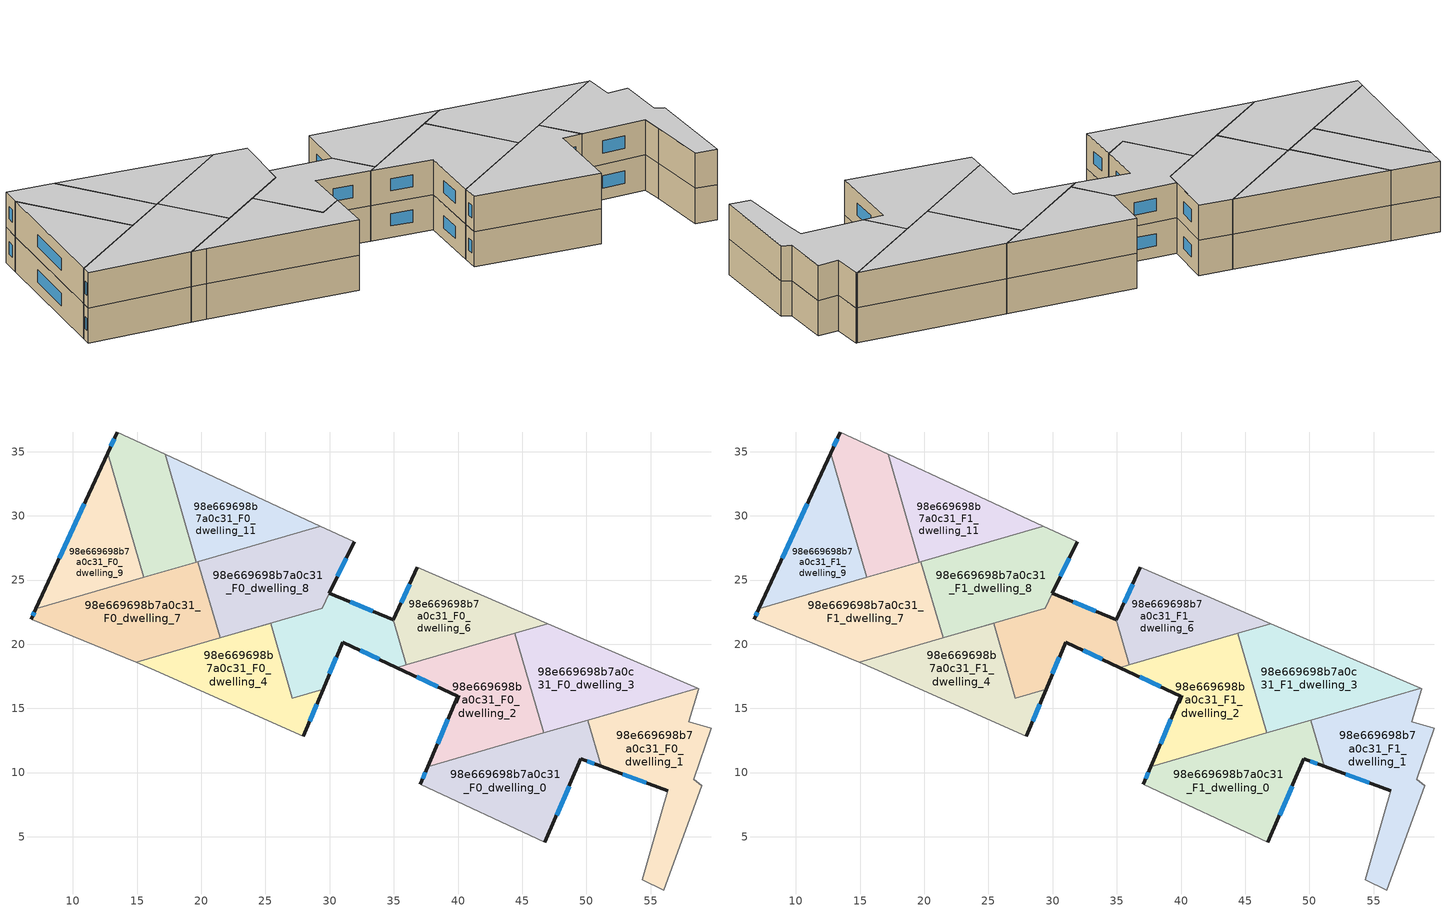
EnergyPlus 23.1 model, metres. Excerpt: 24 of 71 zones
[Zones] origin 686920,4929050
98e669698b7a0c31_F0_dwelling_0
 floor ground (EU_floor_Construction): 50.1,14.08 51.15,10.48 49.56,11.06 46.77,4.58 37.07,9.07 37.65,10.45 z0
 wall outside (EU_wall_Construction): 37.65,10.45 37.07,9.07 / 46.77,4.58 49.56,11.06 51.15,10.48 z0:3
 wall to 98e669698b7a0c31_F0_dwelling_1 (EU_wall_Construction): 51.15,10.48 50.1,14.08 z0:3
 wall adiabatic (EU_wall_Construction): 37.07,9.07 46.77,4.58 z0:3
 wall to 98e669698b7a0c31_F0_dwelling_2 (EU_wall_Construction): 46.7,13.09 37.65,10.45 z0:3
 wall to 98e669698b7a0c31_F0_dwelling_3 (EU_wall_Construction): 50.1,14.08 46.7,13.09 z0:3
 window (EU_Window_Construction): 37.46,10 37.26,9.52 / 50.08,10.87 50.63,10.67 / 47.68,6.69 48.65,8.95 z0.98:2.02
98e669698b7a0c31_F0_dwelling_1
 floor ground (EU_floor_Construction): 58.77,16.54 57.99,13.96 59.74,13.46 58.36,9.46 58.99,8.96 56.01,0.85 54.36,1.64 55.85,6.83 56.35,8.59 51.15,10.48 50.1,14.08 58.68,16.58 z0
 wall outside (EU_wall_Construction): 51.15,10.48 56.35,8.59 z0:3
 wall adiabatic (EU_wall_Construction): 56.35,8.59 55.85,6.83 54.36,1.64 56.01,0.85 58.99,8.96 58.36,9.46 59.74,13.46 57.99,13.96 58.77,16.54 58.68,16.58 z0:3
 wall to 98e669698b7a0c31_F0_dwelling_3 (EU_wall_Construction): 58.68,16.58 50.1,14.08 z0:3
 window (EU_Window_Construction): 52.84,9.87 54.66,9.2 z0.98:2.02
98e669698b7a0c31_F0_dwelling_10
 floor ground (EU_floor_Construction): 17.17,34.81 19.62,26.39 15.51,25.2 12.7,34.86 13.47,36.53 z0
 wall outside (EU_wall_Construction): 13.47,36.53 12.7,34.86 z0:3
 wall to 98e669698b7a0c31_F0_dwelling_9 (EU_wall_Construction): 12.7,34.86 15.51,25.2 z0:3
 wall adiabatic (EU_wall_Construction): 17.17,34.81 13.47,36.53 z0:3
 wall to 98e669698b7a0c31_F0_dwelling_11 (EU_wall_Construction): 19.62,26.39 17.17,34.81 z0:3
 wall to 98e669698b7a0c31_F0_dwelling_7 (EU_wall_Construction): 15.51,25.2 19.62,26.39 z0:3
 window (EU_Window_Construction): 13.22,35.99 12.95,35.41 z0.98:2.02
98e669698b7a0c31_F0_dwelling_11
 floor ground (EU_floor_Construction): 29.28,29.21 19.62,26.39 17.17,34.81 z0
 wall adiabatic (EU_wall_Construction): 29.28,29.21 17.17,34.81 z0:3
 wall to 98e669698b7a0c31_F0_dwelling_8 (EU_wall_Construction): 19.74,26.43 29.28,29.21 z0:3
 wall to 98e669698b7a0c31_F0_dwelling_7 (EU_wall_Construction): 19.62,26.39 19.74,26.43 z0:3
98e669698b7a0c31_F0_dwelling_2
 floor ground (EU_floor_Construction): 44.44,20.86 46.7,13.09 37.65,10.45 39.97,15.94 35.23,18.17 z0
 wall outside (EU_wall_Construction): 35.23,18.17 39.97,15.94 37.65,10.45 z0:3
 wall to 98e669698b7a0c31_F0_dwelling_3 (EU_wall_Construction): 46.7,13.09 44.44,20.86 z0:3
 wall to 98e669698b7a0c31_F0_dwelling_6 (EU_wall_Construction): 44.44,20.86 35.98,18.39 z0:3
 wall to 98e669698b7a0c31_F0_dwelling_5 (EU_wall_Construction): 35.98,18.39 35.23,18.17 z0:3
 window (EU_Window_Construction): 39.22,14.16 38.41,12.24 / 36.77,17.45 38.43,16.67 z0.98:2.02
98e669698b7a0c31_F0_dwelling_3
 floor ground (EU_floor_Construction): 58.68,16.58 46.7,13.09 44.44,20.86 47,21.6 z0
 wall adiabatic (EU_wall_Construction): 58.68,16.58 47,21.6 z0:3
 wall to 98e669698b7a0c31_F0_dwelling_6 (EU_wall_Construction): 47,21.6 44.44,20.86 z0:3
98e669698b7a0c31_F0_dwelling_4
 floor ground (EU_floor_Construction): 25.39,21.63 27.09,15.81 29.48,16.5 27.94,12.81 16.12,18.1 14.94,18.59 z0
 wall outside (EU_wall_Construction): 27.94,12.81 29.48,16.5 z0:3
 wall to 98e669698b7a0c31_F0_dwelling_5 (EU_wall_Construction): 29.48,16.5 27.09,15.81 25.39,21.63 21.47,20.49 z0:3
 wall adiabatic (EU_wall_Construction): 14.94,18.59 16.12,18.1 27.94,12.81 z0:3
 wall to 98e669698b7a0c31_F0_dwelling_7 (EU_wall_Construction): 21.47,20.49 14.94,18.59 z0:3
 window (EU_Window_Construction): 28.44,14.01 28.98,15.3 z0.98:2.02
98e669698b7a0c31_F0_dwelling_5
 floor ground (EU_floor_Construction): 34.96,21.91 35.98,18.39 35.23,18.17 31.01,20.16 29.48,16.5 27.09,15.81 25.39,21.63 21.47,20.49 29.41,22.8 29.97,23.97 z0
 wall outside (EU_wall_Construction): 34.96,21.91 29.97,23.97 / 29.48,16.5 31.01,20.16 35.23,18.17 z0:3
 wall to 98e669698b7a0c31_F0_dwelling_6 (EU_wall_Construction): 35.98,18.39 34.96,21.91 z0:3
 wall to 98e669698b7a0c31_F0_dwelling_8 (EU_wall_Construction): 29.97,23.97 29.41,22.8 21.47,20.49 z0:3
 window (EU_Window_Construction): 33.34,22.58 31.59,23.3 / 32.38,19.51 33.85,18.82 / 29.98,17.69 30.51,18.97 z0.98:2.02
98e669698b7a0c31_F0_dwelling_6
 floor ground (EU_floor_Construction): 47,21.6 35.98,18.39 34.96,21.91 36.83,25.98 z0
 wall outside (EU_wall_Construction): 36.83,25.98 34.96,21.91 z0:3
 wall adiabatic (EU_wall_Construction): 47,21.6 36.83,25.98 z0:3
 window (EU_Window_Construction): 36.22,24.66 35.57,23.23 z0.98:2.02
98e669698b7a0c31_F0_dwelling_7
 floor ground (EU_floor_Construction): 19.74,26.43 21.47,20.49 14.94,18.59 6.74,21.96 7.1,22.75 z0
 wall outside (EU_wall_Construction): 7.1,22.75 6.74,21.96 z0:3
 wall adiabatic (EU_wall_Construction): 6.74,21.96 14.94,18.59 z0:3
 wall to 98e669698b7a0c31_F0_dwelling_8 (EU_wall_Construction): 21.47,20.49 19.74,26.43 z0:3
 wall to 98e669698b7a0c31_F0_dwelling_9 (EU_wall_Construction): 15.51,25.2 7.1,22.75 z0:3
 window (EU_Window_Construction): 6.99,22.49 6.86,22.22 z0.98:2.02
98e669698b7a0c31_F0_dwelling_8
 floor ground (EU_floor_Construction): 31.9,27.99 29.97,23.97 29.41,22.8 21.47,20.49 19.74,26.43 29.28,29.21 z0
 wall outside (EU_wall_Construction): 29.97,23.97 31.9,27.99 z0:3
 wall adiabatic (EU_wall_Construction): 31.9,27.99 29.28,29.21 z0:3
 window (EU_Window_Construction): 30.6,25.28 31.27,26.68 z0.98:2.02
98e669698b7a0c31_F0_dwelling_9
 floor ground (EU_floor_Construction): 12.7,34.86 15.51,25.2 7.1,22.75 z0
 wall outside (EU_wall_Construction): 12.7,34.86 7.1,22.75 z0:3
 window (EU_Window_Construction): 10.88,30.92 8.92,26.69 z0.98:2.02
98e669698b7a0c31_F1_dwelling_0
 floor to 98e669698b7a0c31_F0_dwelling_0 (EU_floor_Construction): 50.1,14.08 51.15,10.48 49.56,11.06 46.77,4.58 37.07,9.07 37.65,10.45 z3
 wall outside (EU_wall_Construction): 37.65,10.45 37.07,9.07 / 46.77,4.58 49.56,11.06 51.15,10.48 z3:6
 wall to 98e669698b7a0c31_F1_dwelling_1 (EU_wall_Construction): 51.15,10.48 50.1,14.08 z3:6
 wall adiabatic (EU_wall_Construction): 37.07,9.07 46.77,4.58 z3:6
 wall to 98e669698b7a0c31_F1_dwelling_2 (EU_wall_Construction): 46.7,13.09 37.65,10.45 z3:6
 wall to 98e669698b7a0c31_F1_dwelling_3 (EU_wall_Construction): 50.1,14.08 46.7,13.09 z3:6
 window (EU_Window_Construction): 37.46,10 37.26,9.52 / 50.08,10.87 50.63,10.67 / 47.68,6.69 48.65,8.95 z3.98:5.02
 ceiling to 98e669698b7a0c31_F2_dwelling_0 (EU_floor_Construction): 46.77,4.58 49.56,11.06 51.15,10.48 50.1,14.08 37.65,10.45 37.07,9.07 z6
98e669698b7a0c31_F1_dwelling_1
 floor to 98e669698b7a0c31_F0_dwelling_1 (EU_floor_Construction): 58.77,16.54 57.99,13.96 59.74,13.46 58.36,9.46 58.99,8.96 56.01,0.85 54.36,1.64 55.85,6.83 56.35,8.59 51.15,10.48 50.1,14.08 58.68,16.58 z3
 wall outside (EU_wall_Construction): 51.15,10.48 56.35,8.59 z3:6
 wall adiabatic (EU_wall_Construction): 56.35,8.59 55.85,6.83 54.36,1.64 56.01,0.85 58.99,8.96 58.36,9.46 59.74,13.46 57.99,13.96 58.77,16.54 58.68,16.58 z3:6
 wall to 98e669698b7a0c31_F1_dwelling_3 (EU_wall_Construction): 58.68,16.58 50.1,14.08 z3:6
 window (EU_Window_Construction): 52.84,9.87 54.66,9.2 z3.98:5.02
 ceiling to 98e669698b7a0c31_F2_dwelling_1 (EU_floor_Construction): 56.01,0.85 58.99,8.96 58.36,9.46 59.74,13.46 57.99,13.96 58.77,16.54 58.68,16.58 50.1,14.08 51.15,10.48 56.35,8.59 55.85,6.83 54.36,1.64 z6
98e669698b7a0c31_F1_dwelling_10
 floor to 98e669698b7a0c31_F0_dwelling_10 (EU_floor_Construction): 17.17,34.81 19.62,26.39 15.51,25.2 12.7,34.86 13.47,36.53 z3
 wall outside (EU_wall_Construction): 13.47,36.53 12.7,34.86 z3:6
 wall to 98e669698b7a0c31_F1_dwelling_9 (EU_wall_Construction): 12.7,34.86 15.51,25.2 z3:6
 wall adiabatic (EU_wall_Construction): 17.17,34.81 13.47,36.53 z3:6
 wall to 98e669698b7a0c31_F1_dwelling_11 (EU_wall_Construction): 19.62,26.39 17.17,34.81 z3:6
 wall to 98e669698b7a0c31_F1_dwelling_7 (EU_wall_Construction): 15.51,25.2 19.62,26.39 z3:6
 window (EU_Window_Construction): 13.22,35.99 12.95,35.41 z3.98:5.02
 ceiling to 98e669698b7a0c31_F2_dwelling_10 (EU_floor_Construction): 19.62,26.39 17.17,34.81 13.47,36.53 12.7,34.86 15.51,25.2 z6
98e669698b7a0c31_F1_dwelling_11
 floor to 98e669698b7a0c31_F0_dwelling_11 (EU_floor_Construction): 29.28,29.21 19.62,26.39 17.17,34.81 z3
 wall adiabatic (EU_wall_Construction): 29.28,29.21 17.17,34.81 z3:6
 wall to 98e669698b7a0c31_F1_dwelling_8 (EU_wall_Construction): 19.74,26.43 29.28,29.21 z3:6
 wall to 98e669698b7a0c31_F1_dwelling_7 (EU_wall_Construction): 19.62,26.39 19.74,26.43 z3:6
 ceiling to 98e669698b7a0c31_F2_dwelling_11 (EU_floor_Construction): 29.28,29.21 17.17,34.81 19.62,26.39 z6
98e669698b7a0c31_F1_dwelling_2
 floor to 98e669698b7a0c31_F0_dwelling_2 (EU_floor_Construction): 44.44,20.86 46.7,13.09 37.65,10.45 39.97,15.94 35.23,18.17 z3
 wall outside (EU_wall_Construction): 35.23,18.17 39.97,15.94 37.65,10.45 z3:6
 wall to 98e669698b7a0c31_F1_dwelling_3 (EU_wall_Construction): 46.7,13.09 44.44,20.86 z3:6
 wall to 98e669698b7a0c31_F1_dwelling_6 (EU_wall_Construction): 44.44,20.86 35.98,18.39 z3:6
 wall to 98e669698b7a0c31_F1_dwelling_5 (EU_wall_Construction): 35.98,18.39 35.23,18.17 z3:6
 window (EU_Window_Construction): 39.22,14.16 38.41,12.24 / 36.77,17.45 38.43,16.67 z3.98:5.02
 ceiling to 98e669698b7a0c31_F2_dwelling_2 (EU_floor_Construction): 46.7,13.09 44.44,20.86 35.23,18.17 39.97,15.94 37.65,10.45 z6
98e669698b7a0c31_F1_dwelling_3
 floor to 98e669698b7a0c31_F0_dwelling_3 (EU_floor_Construction): 58.68,16.58 46.7,13.09 44.44,20.86 47,21.6 z3
 wall adiabatic (EU_wall_Construction): 58.68,16.58 47,21.6 z3:6
 wall to 98e669698b7a0c31_F1_dwelling_6 (EU_wall_Construction): 47,21.6 44.44,20.86 z3:6
 ceiling to 98e669698b7a0c31_F2_dwelling_3 (EU_floor_Construction): 58.68,16.58 47,21.6 44.44,20.86 46.7,13.09 z6
98e669698b7a0c31_F1_dwelling_4
 floor to 98e669698b7a0c31_F0_dwelling_4 (EU_floor_Construction): 25.39,21.63 27.09,15.81 29.48,16.5 27.94,12.81 16.12,18.1 14.94,18.59 z3
 wall outside (EU_wall_Construction): 27.94,12.81 29.48,16.5 z3:6
 wall to 98e669698b7a0c31_F1_dwelling_5 (EU_wall_Construction): 29.48,16.5 27.09,15.81 25.39,21.63 21.47,20.49 z3:6
 wall adiabatic (EU_wall_Construction): 14.94,18.59 16.12,18.1 27.94,12.81 z3:6
 wall to 98e669698b7a0c31_F1_dwelling_7 (EU_wall_Construction): 21.47,20.49 14.94,18.59 z3:6
 window (EU_Window_Construction): 28.44,14.01 28.98,15.3 z3.98:5.02
 ceiling to 98e669698b7a0c31_F2_dwelling_4 (EU_floor_Construction): 27.94,12.81 29.48,16.5 27.09,15.81 25.39,21.63 14.94,18.59 16.12,18.1 z6
98e669698b7a0c31_F1_dwelling_5
 floor to 98e669698b7a0c31_F0_dwelling_5 (EU_floor_Construction): 34.96,21.91 35.98,18.39 35.23,18.17 31.01,20.16 29.48,16.5 27.09,15.81 25.39,21.63 21.47,20.49 29.41,22.8 29.97,23.97 z3
 wall outside (EU_wall_Construction): 34.96,21.91 29.97,23.97 / 29.48,16.5 31.01,20.16 35.23,18.17 z3:6
 wall to 98e669698b7a0c31_F1_dwelling_6 (EU_wall_Construction): 35.98,18.39 34.96,21.91 z3:6
 wall to 98e669698b7a0c31_F1_dwelling_8 (EU_wall_Construction): 29.97,23.97 29.41,22.8 21.47,20.49 z3:6
 window (EU_Window_Construction): 33.34,22.58 31.59,23.3 / 32.38,19.51 33.85,18.82 / 29.98,17.69 30.51,18.97 z3.98:5.02
 ceiling to 98e669698b7a0c31_F2_dwelling_5 (EU_floor_Construction): 35.23,18.17 35.98,18.39 34.96,21.91 29.97,23.97 29.41,22.8 21.47,20.49 25.39,21.63 27.09,15.81 29.48,16.5 31.01,20.16 z6
98e669698b7a0c31_F1_dwelling_6
 floor to 98e669698b7a0c31_F0_dwelling_6 (EU_floor_Construction): 47,21.6 35.98,18.39 34.96,21.91 36.83,25.98 z3
 wall outside (EU_wall_Construction): 36.83,25.98 34.96,21.91 z3:6
 wall adiabatic (EU_wall_Construction): 47,21.6 36.83,25.98 z3:6
 window (EU_Window_Construction): 36.22,24.66 35.57,23.23 z3.98:5.02
 ceiling to 98e669698b7a0c31_F2_dwelling_6 (EU_floor_Construction): 47,21.6 36.83,25.98 34.96,21.91 35.98,18.39 z6
98e669698b7a0c31_F1_dwelling_7
 floor to 98e669698b7a0c31_F0_dwelling_7 (EU_floor_Construction): 19.74,26.43 21.47,20.49 14.94,18.59 6.74,21.96 7.1,22.75 z3
 wall outside (EU_wall_Construction): 7.1,22.75 6.74,21.96 z3:6
 wall adiabatic (EU_wall_Construction): 6.74,21.96 14.94,18.59 z3:6
 wall to 98e669698b7a0c31_F1_dwelling_8 (EU_wall_Construction): 21.47,20.49 19.74,26.43 z3:6
 wall to 98e669698b7a0c31_F1_dwelling_9 (EU_wall_Construction): 15.51,25.2 7.1,22.75 z3:6
 window (EU_Window_Construction): 6.99,22.49 6.86,22.22 z3.98:5.02
 ceiling to 98e669698b7a0c31_F2_dwelling_7 (EU_floor_Construction): 21.47,20.49 19.74,26.43 7.1,22.75 6.74,21.96 14.94,18.59 z6
98e669698b7a0c31_F1_dwelling_8
 floor to 98e669698b7a0c31_F0_dwelling_8 (EU_floor_Construction): 31.9,27.99 29.41,22.8 21.47,20.49 19.74,26.43 29.28,29.21 z3
 wall outside (EU_wall_Construction): 29.97,23.97 31.9,27.99 z3:6
 wall adiabatic (EU_wall_Construction): 31.9,27.99 29.28,29.21 z3:6
 window (EU_Window_Construction): 30.6,25.28 31.27,26.68 z3.98:5.02
 ceiling to 98e669698b7a0c31_F2_dwelling_8 (EU_floor_Construction): 29.41,22.8 31.9,27.99 29.28,29.21 19.74,26.43 21.47,20.49 z6
98e669698b7a0c31_F1_dwelling_9
 floor to 98e669698b7a0c31_F0_dwelling_9 (EU_floor_Construction): 12.7,34.86 15.51,25.2 7.1,22.75 z3
 wall outside (EU_wall_Construction): 12.7,34.86 7.1,22.75 z3:6
 window (EU_Window_Construction): 10.88,30.92 8.92,26.69 z3.98:5.02
 ceiling to 98e669698b7a0c31_F2_dwelling_9 (EU_floor_Construction): 15.51,25.2 12.7,34.86 7.1,22.75 z6
[Building]
EU S2 Campaign: North Axis=0; Terrain=City; Solar Distribution=FullExterior
[Site:Location]
Bologna: Latitude=44.5; Longitude=11.25; Time Zone=1; Elevation=37
[SizingPeriod:WeatherFileDays]
AnnualSizingPeriod: Begin Month=1; Begin Day of Month=1; End Month=12; End Day of Month=31; Day of Week for Start Day=Monday; Use Weather File Daylight Saving Period=No; Use Weather File Rain and Snow Indicators=No
[MATERIAL]
EU_InternalMass_Material: Roughness=MediumRough; Thickness=0.1; Conductivity=1; Density=1800; Specific Heat=900; Thermal Absorptance=0.9; Solar Absorptance=0.7; Visible Absorptance=0.7
[MATERIAL:NOMASS] Roughness=MediumRough; Thermal Absorptance=0.9; Solar Absorptance=0.7; Visible Absorptance=0.7
Name | Thermal Resistance
EU_wall_NoMass | 0.905828
EU_floor_NoMass | 0.67114
[WINDOWMATERIAL:SIMPLEGLAZINGSYSTEM]
EU_Window_SimpleGlazing: UFactor=4.52486; Solar Heat Gain Coefficient=0.85; Visible Transmittance=0.85
[CONSTRUCTION]
EU_wall_Construction: EU_wall_NoMass
EU_floor_Construction: EU_floor_NoMass
EU_Window_Construction: EU_Window_SimpleGlazing
EU_InternalMass_Construction: EU_InternalMass_Material
[ZONE] Type=1; Multiplier=1; Ceiling Height=autocalculate; Floor Area=autocalculate; Part of Total Floor Area=Yes
Name | Volume
98e669698b7a0c31_F0_dwelling_0; 98e669698b7a0c31_F1_dwelling_0 | 198.311
98e669698b7a0c31_F0_dwelling_1; 98e669698b7a0c31_F1_dwelling_1 | 198.316
98e669698b7a0c31_F0_dwelling_10; 98e669698b7a0c31_F1_dwelling_10 | 132.215
98e669698b7a0c31_F0_dwelling_11; 98e669698b7a0c31_F1_dwelling_11 | 132.229
98e669698b7a0c31_F0_dwelling_2; 98e669698b7a0c31_F1_dwelling_2 | 183.919
98e669698b7a0c31_F0_dwelling_3; 98e669698b7a0c31_F1_dwelling_3 | 183.917
98e669698b7a0c31_F0_dwelling_4; 98e669698b7a0c31_F1_dwelling_4 | 161.09
98e669698b7a0c31_F0_dwelling_5 | 133.196
98e669698b7a0c31_F1_dwelling_5 | 133.215
98e669698b7a0c31_F0_dwelling_6; 98e669698b7a0c31_F1_dwelling_6 | 137.358
98e669698b7a0c31_F0_dwelling_7; 98e669698b7a0c31_F1_dwelling_7 | 196.849
98e669698b7a0c31_F0_dwelling_8 | 193.703
98e669698b7a0c31_F1_dwelling_8 | 193.671
98e669698b7a0c31_F0_dwelling_9; 98e669698b7a0c31_F1_dwelling_9 | 132.22
[INTERNALMASS] Construction=EU_InternalMass_Construction
Name | Zone or ZoneList | Surface Area
98e669698b7a0c31_F0_dwelling_0_EU_InternalMass | 98e669698b7a0c31_F0_dwelling_0 | 66.1041
98e669698b7a0c31_F0_dwelling_1_EU_InternalMass | 98e669698b7a0c31_F0_dwelling_1 | 66.1061
98e669698b7a0c31_F0_dwelling_2_EU_InternalMass | 98e669698b7a0c31_F0_dwelling_2 | 61.3061
98e669698b7a0c31_F0_dwelling_3_EU_InternalMass | 98e669698b7a0c31_F0_dwelling_3 | 61.3058
98e669698b7a0c31_F0_dwelling_4_EU_InternalMass | 98e669698b7a0c31_F0_dwelling_4 | 53.6976
98e669698b7a0c31_F0_dwelling_5_EU_InternalMass | 98e669698b7a0c31_F0_dwelling_5 | 44.4092
98e669698b7a0c31_F0_dwelling_6_EU_InternalMass | 98e669698b7a0c31_F0_dwelling_6 | 45.7875
98e669698b7a0c31_F0_dwelling_7_EU_InternalMass | 98e669698b7a0c31_F0_dwelling_7 | 65.6167
98e669698b7a0c31_F0_dwelling_8_EU_InternalMass | 98e669698b7a0c31_F0_dwelling_8 | 64.5652
98e669698b7a0c31_F0_dwelling_9_EU_InternalMass | 98e669698b7a0c31_F0_dwelling_9 | 44.0734
98e669698b7a0c31_F0_dwelling_10_EU_InternalMass | 98e669698b7a0c31_F0_dwelling_10 | 44.0712
98e669698b7a0c31_F0_dwelling_11_EU_InternalMass | 98e669698b7a0c31_F0_dwelling_11 | 44.0766
98e669698b7a0c31_F1_dwelling_0_EU_InternalMass | 98e669698b7a0c31_F1_dwelling_0 | 66.1041
98e669698b7a0c31_F1_dwelling_1_EU_InternalMass | 98e669698b7a0c31_F1_dwelling_1 | 66.1061
98e669698b7a0c31_F1_dwelling_2_EU_InternalMass | 98e669698b7a0c31_F1_dwelling_2 | 61.3061
98e669698b7a0c31_F1_dwelling_3_EU_InternalMass | 98e669698b7a0c31_F1_dwelling_3 | 61.3058
98e669698b7a0c31_F1_dwelling_4_EU_InternalMass | 98e669698b7a0c31_F1_dwelling_4 | 53.6976
98e669698b7a0c31_F1_dwelling_5_EU_InternalMass | 98e669698b7a0c31_F1_dwelling_5 | 44.4092
98e669698b7a0c31_F1_dwelling_6_EU_InternalMass | 98e669698b7a0c31_F1_dwelling_6 | 45.7875
98e669698b7a0c31_F1_dwelling_7_EU_InternalMass | 98e669698b7a0c31_F1_dwelling_7 | 65.6167
98e669698b7a0c31_F1_dwelling_8_EU_InternalMass | 98e669698b7a0c31_F1_dwelling_8 | 64.5652
98e669698b7a0c31_F1_dwelling_9_EU_InternalMass | 98e669698b7a0c31_F1_dwelling_9 | 44.0734
98e669698b7a0c31_F1_dwelling_10_EU_InternalMass | 98e669698b7a0c31_F1_dwelling_10 | 44.0712
98e669698b7a0c31_F1_dwelling_11_EU_InternalMass | 98e669698b7a0c31_F1_dwelling_11 | 44.0766
[OTHEREQUIPMENT] Fuel Type=Electricity; Design Level Calculation Method=Watts/Area; Power per Zone Floor Area=1; Fraction Latent=0; Fraction Radiant=0; Fraction Lost=0; Carbon Dioxide Generation Rate=0; EndUse Subcategory=EU_Step8_InternalGains
Name | Zone or ZoneList or Space or SpaceList | Schedule
EU_Step8_InternalGain_98e669698b7a0c31_F0_dwelling_0_f000 | 98e669698b7a0c31_F0_dwelling_0 | EU_Step8_GainSchedule_98e669698b7a0c31_F0_dwelling_0_f000
EU_Step8_InternalGain_98e669698b7a0c31_F0_dwelling_1_f000 | 98e669698b7a0c31_F0_dwelling_1 | EU_Step8_GainSchedule_98e669698b7a0c31_F0_dwelling_1_f000
EU_Step8_InternalGain_98e669698b7a0c31_F0_dwelling_2_f000 | 98e669698b7a0c31_F0_dwelling_2 | EU_Step8_GainSchedule_98e669698b7a0c31_F0_dwelling_2_f000
EU_Step8_InternalGain_98e669698b7a0c31_F0_dwelling_3_f000 | 98e669698b7a0c31_F0_dwelling_3 | EU_Step8_GainSchedule_98e669698b7a0c31_F0_dwelling_3_f000
EU_Step8_InternalGain_98e669698b7a0c31_F0_dwelling_4_f000 | 98e669698b7a0c31_F0_dwelling_4 | EU_Step8_GainSchedule_98e669698b7a0c31_F0_dwelling_4_f000
EU_Step8_InternalGain_98e669698b7a0c31_F0_dwelling_5_f000 | 98e669698b7a0c31_F0_dwelling_5 | EU_Step8_GainSchedule_98e669698b7a0c31_F0_dwelling_5_f000
EU_Step8_InternalGain_98e669698b7a0c31_F0_dwelling_6_f000 | 98e669698b7a0c31_F0_dwelling_6 | EU_Step8_GainSchedule_98e669698b7a0c31_F0_dwelling_6_f000
EU_Step8_InternalGain_98e669698b7a0c31_F0_dwelling_7_f000 | 98e669698b7a0c31_F0_dwelling_7 | EU_Step8_GainSchedule_98e669698b7a0c31_F0_dwelling_7_f000
EU_Step8_InternalGain_98e669698b7a0c31_F0_dwelling_8_f000 | 98e669698b7a0c31_F0_dwelling_8 | EU_Step8_GainSchedule_98e669698b7a0c31_F0_dwelling_8_f000
EU_Step8_InternalGain_98e669698b7a0c31_F0_dwelling_9_f000 | 98e669698b7a0c31_F0_dwelling_9 | EU_Step8_GainSchedule_98e669698b7a0c31_F0_dwelling_9_f000
EU_Step8_InternalGain_98e669698b7a0c31_F0_dwelling_10_f000 | 98e669698b7a0c31_F0_dwelling_10 | EU_Step8_GainSchedule_98e669698b7a0c31_F0_dwelling_10_f000
EU_Step8_InternalGain_98e669698b7a0c31_F0_dwelling_11_f000 | 98e669698b7a0c31_F0_dwelling_11 | EU_Step8_GainSchedule_98e669698b7a0c31_F0_dwelling_11_f000
EU_Step8_InternalGain_98e669698b7a0c31_F1_dwelling_0_f000 | 98e669698b7a0c31_F1_dwelling_0 | EU_Step8_GainSchedule_98e669698b7a0c31_F1_dwelling_0_f000
EU_Step8_InternalGain_98e669698b7a0c31_F1_dwelling_1_f000 | 98e669698b7a0c31_F1_dwelling_1 | EU_Step8_GainSchedule_98e669698b7a0c31_F1_dwelling_1_f000
EU_Step8_InternalGain_98e669698b7a0c31_F1_dwelling_2_f000 | 98e669698b7a0c31_F1_dwelling_2 | EU_Step8_GainSchedule_98e669698b7a0c31_F1_dwelling_2_f000
EU_Step8_InternalGain_98e669698b7a0c31_F1_dwelling_3_f000 | 98e669698b7a0c31_F1_dwelling_3 | EU_Step8_GainSchedule_98e669698b7a0c31_F1_dwelling_3_f000
EU_Step8_InternalGain_98e669698b7a0c31_F1_dwelling_4_f000 | 98e669698b7a0c31_F1_dwelling_4 | EU_Step8_GainSchedule_98e669698b7a0c31_F1_dwelling_4_f000
EU_Step8_InternalGain_98e669698b7a0c31_F1_dwelling_5_f000 | 98e669698b7a0c31_F1_dwelling_5 | EU_Step8_GainSchedule_98e669698b7a0c31_F1_dwelling_5_f000
EU_Step8_InternalGain_98e669698b7a0c31_F1_dwelling_6_f000 | 98e669698b7a0c31_F1_dwelling_6 | EU_Step8_GainSchedule_98e669698b7a0c31_F1_dwelling_6_f000
EU_Step8_InternalGain_98e669698b7a0c31_F1_dwelling_7_f000 | 98e669698b7a0c31_F1_dwelling_7 | EU_Step8_GainSchedule_98e669698b7a0c31_F1_dwelling_7_f000
EU_Step8_InternalGain_98e669698b7a0c31_F1_dwelling_8_f000 | 98e669698b7a0c31_F1_dwelling_8 | EU_Step8_GainSchedule_98e669698b7a0c31_F1_dwelling_8_f000
EU_Step8_InternalGain_98e669698b7a0c31_F1_dwelling_9_f000 | 98e669698b7a0c31_F1_dwelling_9 | EU_Step8_GainSchedule_98e669698b7a0c31_F1_dwelling_9_f000
EU_Step8_InternalGain_98e669698b7a0c31_F1_dwelling_10_f000 | 98e669698b7a0c31_F1_dwelling_10 | EU_Step8_GainSchedule_98e669698b7a0c31_F1_dwelling_10_f000
EU_Step8_InternalGain_98e669698b7a0c31_F1_dwelling_11_f000 | 98e669698b7a0c31_F1_dwelling_11 | EU_Step8_GainSchedule_98e669698b7a0c31_F1_dwelling_11_f000
[ZONEVENTILATION:DESIGNFLOWRATE] Schedule=EU_AlwaysOn; Design Flow Rate Calculation Method=AirChanges/Hour; Air Changes per Hour=0.73129; Ventilation Type=Natural; Fan Pressure Rise=0; Fan Total Efficiency=1; Constant Term Coefficient=1; Temperature Term Coefficient=0; Velocity Term Coefficient=0; Velocity Squared Term Coefficient=0; Minimum Indoor Temperature=-100; Maximum Indoor Temperature=100; Delta Temperature=-100; Minimum Outdoor Temperature=-100; Maximum Outdoor Temperature=100; Maximum Wind Speed=40
Name | Zone or ZoneList or Space or SpaceList
EU_ConstantAir_98e669698b7a0c31_F0_dwelling_0 | 98e669698b7a0c31_F0_dwelling_0
EU_ConstantAir_98e669698b7a0c31_F0_dwelling_1 | 98e669698b7a0c31_F0_dwelling_1
EU_ConstantAir_98e669698b7a0c31_F0_dwelling_2 | 98e669698b7a0c31_F0_dwelling_2
EU_ConstantAir_98e669698b7a0c31_F0_dwelling_3 | 98e669698b7a0c31_F0_dwelling_3
EU_ConstantAir_98e669698b7a0c31_F0_dwelling_4 | 98e669698b7a0c31_F0_dwelling_4
EU_ConstantAir_98e669698b7a0c31_F0_dwelling_5 | 98e669698b7a0c31_F0_dwelling_5
EU_ConstantAir_98e669698b7a0c31_F0_dwelling_6 | 98e669698b7a0c31_F0_dwelling_6
EU_ConstantAir_98e669698b7a0c31_F0_dwelling_7 | 98e669698b7a0c31_F0_dwelling_7
EU_ConstantAir_98e669698b7a0c31_F0_dwelling_8 | 98e669698b7a0c31_F0_dwelling_8
EU_ConstantAir_98e669698b7a0c31_F0_dwelling_9 | 98e669698b7a0c31_F0_dwelling_9
EU_ConstantAir_98e669698b7a0c31_F0_dwelling_10 | 98e669698b7a0c31_F0_dwelling_10
EU_ConstantAir_98e669698b7a0c31_F0_dwelling_11 | 98e669698b7a0c31_F0_dwelling_11
EU_ConstantAir_98e669698b7a0c31_F1_dwelling_0 | 98e669698b7a0c31_F1_dwelling_0
EU_ConstantAir_98e669698b7a0c31_F1_dwelling_1 | 98e669698b7a0c31_F1_dwelling_1
EU_ConstantAir_98e669698b7a0c31_F1_dwelling_2 | 98e669698b7a0c31_F1_dwelling_2
EU_ConstantAir_98e669698b7a0c31_F1_dwelling_3 | 98e669698b7a0c31_F1_dwelling_3
EU_ConstantAir_98e669698b7a0c31_F1_dwelling_4 | 98e669698b7a0c31_F1_dwelling_4
EU_ConstantAir_98e669698b7a0c31_F1_dwelling_5 | 98e669698b7a0c31_F1_dwelling_5
EU_ConstantAir_98e669698b7a0c31_F1_dwelling_6 | 98e669698b7a0c31_F1_dwelling_6
EU_ConstantAir_98e669698b7a0c31_F1_dwelling_7 | 98e669698b7a0c31_F1_dwelling_7
EU_ConstantAir_98e669698b7a0c31_F1_dwelling_8 | 98e669698b7a0c31_F1_dwelling_8
EU_ConstantAir_98e669698b7a0c31_F1_dwelling_9 | 98e669698b7a0c31_F1_dwelling_9
EU_ConstantAir_98e669698b7a0c31_F1_dwelling_10 | 98e669698b7a0c31_F1_dwelling_10
EU_ConstantAir_98e669698b7a0c31_F1_dwelling_11 | 98e669698b7a0c31_F1_dwelling_11
[HVACTEMPLATE:THERMOSTAT] Constant Heating Setpoint=20; Constant Cooling Setpoint=50
EU_HeatOnly_98e669698b7a0c31_F0_dwelling_0; EU_HeatOnly_98e669698b7a0c31_F0_dwelling_1; EU_HeatOnly_98e669698b7a0c31_F0_dwelling_2; EU_HeatOnly_98e669698b7a0c31_F0_dwelling_3; EU_HeatOnly_98e669698b7a0c31_F0_dwelling_4; EU_HeatOnly_98e669698b7a0c31_F0_dwelling_5; EU_HeatOnly_98e669698b7a0c31_F0_dwelling_6; EU_HeatOnly_98e669698b7a0c31_F0_dwelling_7; EU_HeatOnly_98e669698b7a0c31_F0_dwelling_8; EU_HeatOnly_98e669698b7a0c31_F0_dwelling_9; EU_HeatOnly_98e669698b7a0c31_F0_dwelling_10; EU_HeatOnly_98e669698b7a0c31_F0_dwelling_11; EU_HeatOnly_98e669698b7a0c31_F1_dwelling_0; EU_HeatOnly_98e669698b7a0c31_F1_dwelling_1; EU_HeatOnly_98e669698b7a0c31_F1_dwelling_2; EU_HeatOnly_98e669698b7a0c31_F1_dwelling_3; EU_HeatOnly_98e669698b7a0c31_F1_dwelling_4; EU_HeatOnly_98e669698b7a0c31_F1_dwelling_5; EU_HeatOnly_98e669698b7a0c31_F1_dwelling_6; EU_HeatOnly_98e669698b7a0c31_F1_dwelling_7; EU_HeatOnly_98e669698b7a0c31_F1_dwelling_8; EU_HeatOnly_98e669698b7a0c31_F1_dwelling_9; EU_HeatOnly_98e669698b7a0c31_F1_dwelling_10; EU_HeatOnly_98e669698b7a0c31_F1_dwelling_11; EU_HeatOnly_98e669698b7a0c31_F2_dwelling_0; EU_HeatOnly_98e669698b7a0c31_F2_dwelling_1; EU_HeatOnly_98e669698b7a0c31_F2_dwelling_2; EU_HeatOnly_98e669698b7a0c31_F2_dwelling_3; EU_HeatOnly_98e669698b7a0c31_F2_dwelling_4; EU_HeatOnly_98e669698b7a0c31_F2_dwelling_5; EU_HeatOnly_98e669698b7a0c31_F2_dwelling_6; EU_HeatOnly_98e669698b7a0c31_F2_dwelling_7; EU_HeatOnly_98e669698b7a0c31_F2_dwelling_8; EU_HeatOnly_98e669698b7a0c31_F2_dwelling_9; EU_HeatOnly_98e669698b7a0c31_F2_dwelling_10; EU_HeatOnly_98e669698b7a0c31_F2_dwelling_11; EU_HeatOnly_98e669698b7a0c31_F3_dwelling_0; EU_HeatOnly_98e669698b7a0c31_F3_dwelling_1; EU_HeatOnly_98e669698b7a0c31_F3_dwelling_2; EU_HeatOnly_98e669698b7a0c31_F3_dwelling_3; EU_HeatOnly_98e669698b7a0c31_F3_dwelling_4; EU_HeatOnly_98e669698b7a0c31_F3_dwelling_5; EU_HeatOnly_98e669698b7a0c31_F3_dwelling_6; EU_HeatOnly_98e669698b7a0c31_F3_dwelling_7; EU_HeatOnly_98e669698b7a0c31_F3_dwelling_8; EU_HeatOnly_98e669698b7a0c31_F3_dwelling_9; EU_HeatOnly_98e669698b7a0c31_F3_dwelling_10; EU_HeatOnly_98e669698b7a0c31_F3_dwelling_11; EU_HeatOnly_98e669698b7a0c31_F4_dwelling_0; EU_HeatOnly_98e669698b7a0c31_F4_dwelling_1; EU_HeatOnly_98e669698b7a0c31_F4_dwelling_2; EU_HeatOnly_98e669698b7a0c31_F4_dwelling_3; EU_HeatOnly_98e669698b7a0c31_F4_dwelling_4; EU_HeatOnly_98e669698b7a0c31_F4_dwelling_5; EU_HeatOnly_98e669698b7a0c31_F4_dwelling_6; EU_HeatOnly_98e669698b7a0c31_F4_dwelling_7; EU_HeatOnly_98e669698b7a0c31_F4_dwelling_8; EU_HeatOnly_98e669698b7a0c31_F4_dwelling_9; EU_HeatOnly_98e669698b7a0c31_F4_dwelling_10; EU_HeatOnly_98e669698b7a0c31_F4_dwelling_11; EU_HeatOnly_98e669698b7a0c31_F5_dwelling_0; EU_HeatOnly_98e669698b7a0c31_F5_dwelling_1; EU_HeatOnly_98e669698b7a0c31_F5_dwelling_2; EU_HeatOnly_98e669698b7a0c31_F5_dwelling_3; EU_HeatOnly_98e669698b7a0c31_F5_dwelling_4; EU_HeatOnly_98e669698b7a0c31_F5_dwelling_5; EU_HeatOnly_98e669698b7a0c31_F5_dwelling_6; EU_HeatOnly_98e669698b7a0c31_F5_dwelling_7; EU_HeatOnly_98e669698b7a0c31_F5_dwelling_8; EU_HeatOnly_98e669698b7a0c31_F5_dwelling_9; EU_HeatOnly_98e669698b7a0c31_F5_dwelling_10
[HVACTEMPLATE:ZONE:IDEALLOADSAIRSYSTEM] System Availability Schedule=EU_AlwaysOn; Maximum Heating Supply Air Temperature=50; Minimum Cooling Supply Air Temperature=13; Maximum Heating Supply Air Humidity Ratio=0.0156; Minimum Cooling Supply Air Humidity Ratio=0.0077; Heating Limit=NoLimit; Cooling Limit=NoLimit; Heating Availability Schedule=EU_AlwaysOn; Cooling Availability Schedule=EU_CoolingOff; Dehumidification Control Type=ConstantSensibleHeatRatio; Cooling Sensible Heat Ratio=0.7; Dehumidification Setpoint=60; Humidification Control Type=None; Humidification Setpoint=30; Outdoor Air Method=None; Outdoor Air Flow Rate per Person=0.00944; Outdoor Air Flow Rate per Zone Floor Area=0; Outdoor Air Flow Rate per Zone=0; Demand Controlled Ventilation Type=None; Outdoor Air Economizer Type=NoEconomizer; Heat Recovery Type=None; Sensible Heat Recovery Effectiveness=0.7; Latent Heat Recovery Effectiveness=0.65
Name | Template Thermostat
98e669698b7a0c31_F0_dwelling_0 | EU_HeatOnly_98e669698b7a0c31_F0_dwelling_0
98e669698b7a0c31_F0_dwelling_1 | EU_HeatOnly_98e669698b7a0c31_F0_dwelling_1
98e669698b7a0c31_F0_dwelling_2 | EU_HeatOnly_98e669698b7a0c31_F0_dwelling_2
98e669698b7a0c31_F0_dwelling_3 | EU_HeatOnly_98e669698b7a0c31_F0_dwelling_3
98e669698b7a0c31_F0_dwelling_4 | EU_HeatOnly_98e669698b7a0c31_F0_dwelling_4
98e669698b7a0c31_F0_dwelling_5 | EU_HeatOnly_98e669698b7a0c31_F0_dwelling_5
98e669698b7a0c31_F0_dwelling_6 | EU_HeatOnly_98e669698b7a0c31_F0_dwelling_6
98e669698b7a0c31_F0_dwelling_7 | EU_HeatOnly_98e669698b7a0c31_F0_dwelling_7
98e669698b7a0c31_F0_dwelling_8 | EU_HeatOnly_98e669698b7a0c31_F0_dwelling_8
98e669698b7a0c31_F0_dwelling_9 | EU_HeatOnly_98e669698b7a0c31_F0_dwelling_9
98e669698b7a0c31_F0_dwelling_10 | EU_HeatOnly_98e669698b7a0c31_F0_dwelling_10
98e669698b7a0c31_F0_dwelling_11 | EU_HeatOnly_98e669698b7a0c31_F0_dwelling_11
98e669698b7a0c31_F1_dwelling_0 | EU_HeatOnly_98e669698b7a0c31_F1_dwelling_0
98e669698b7a0c31_F1_dwelling_1 | EU_HeatOnly_98e669698b7a0c31_F1_dwelling_1
98e669698b7a0c31_F1_dwelling_2 | EU_HeatOnly_98e669698b7a0c31_F1_dwelling_2
98e669698b7a0c31_F1_dwelling_3 | EU_HeatOnly_98e669698b7a0c31_F1_dwelling_3
98e669698b7a0c31_F1_dwelling_4 | EU_HeatOnly_98e669698b7a0c31_F1_dwelling_4
98e669698b7a0c31_F1_dwelling_5 | EU_HeatOnly_98e669698b7a0c31_F1_dwelling_5
98e669698b7a0c31_F1_dwelling_6 | EU_HeatOnly_98e669698b7a0c31_F1_dwelling_6
98e669698b7a0c31_F1_dwelling_7 | EU_HeatOnly_98e669698b7a0c31_F1_dwelling_7
98e669698b7a0c31_F1_dwelling_8 | EU_HeatOnly_98e669698b7a0c31_F1_dwelling_8
98e669698b7a0c31_F1_dwelling_9 | EU_HeatOnly_98e669698b7a0c31_F1_dwelling_9
98e669698b7a0c31_F1_dwelling_10 | EU_HeatOnly_98e669698b7a0c31_F1_dwelling_10
98e669698b7a0c31_F1_dwelling_11 | EU_HeatOnly_98e669698b7a0c31_F1_dwelling_11
[SIZING:ZONE] Zone Cooling Design Supply Air Temperature Input Method=SupplyAirTemperature; Zone Cooling Design Supply Air Temperature=13; Zone Heating Design Supply Air Temperature Input Method=SupplyAirTemperature; Zone Heating Design Supply Air Temperature=50; Zone Cooling Design Supply Air Humidity Ratio=0.008; Zone Heating Design Supply Air Humidity Ratio=0.008; Cooling Design Air Flow Method=DesignDay; Cooling Design Air Flow Rate=0; Cooling Minimum Air Flow per Zone Floor Area=0.000762; Cooling Minimum Air Flow=0; Cooling Minimum Air Flow Fraction=0.2; Heating Design Air Flow Method=DesignDay; Heating Design Air Flow Rate=0; Heating Maximum Air Flow per Zone Floor Area=0.002032; Heating Maximum Air Flow=0.141576; Heating Maximum Air Flow Fraction=0.3; Account for Dedicated Outdoor Air System=No; Dedicated Outdoor Air System Control Strategy=NeutralSupplyAir; Dedicated Outdoor Air Low Setpoint Temperature for Design=autosize; Dedicated Outdoor Air High Setpoint Temperature for Design=autosize; Zone Load Sizing Method=Sensible Load Only No Latent Load; Zone Latent Cooling Design Supply Air Humidity Ratio Input Method=HumidityRatioDifference; Zone Cooling Design Supply Air Humidity Ratio Difference=0.005; Zone Latent Heating Design Supply Air Humidity Ratio Input Method=HumidityRatioDifference; Zone Humidification Design Supply Air Humidity Ratio Difference=0.005
98e669698b7a0c31_F0_dwelling_0; 98e669698b7a0c31_F0_dwelling_1; 98e669698b7a0c31_F0_dwelling_2; 98e669698b7a0c31_F0_dwelling_3; 98e669698b7a0c31_F0_dwelling_4; 98e669698b7a0c31_F0_dwelling_5; 98e669698b7a0c31_F0_dwelling_6; 98e669698b7a0c31_F0_dwelling_7; 98e669698b7a0c31_F0_dwelling_8; 98e669698b7a0c31_F0_dwelling_9; 98e669698b7a0c31_F0_dwelling_10; 98e669698b7a0c31_F0_dwelling_11; 98e669698b7a0c31_F1_dwelling_0; 98e669698b7a0c31_F1_dwelling_1; 98e669698b7a0c31_F1_dwelling_2; 98e669698b7a0c31_F1_dwelling_3; 98e669698b7a0c31_F1_dwelling_4; 98e669698b7a0c31_F1_dwelling_5; 98e669698b7a0c31_F1_dwelling_6; 98e669698b7a0c31_F1_dwelling_7; 98e669698b7a0c31_F1_dwelling_8; 98e669698b7a0c31_F1_dwelling_9; 98e669698b7a0c31_F1_dwelling_10; 98e669698b7a0c31_F1_dwelling_11
[SCHEDULE:CONSTANT]
Name | Hourly Value
EU_AlwaysOn | 1
EU_CoolingOff | 0
[SCHEDULE:FILE] Column Number=1; Rows to Skip at Top=0; Number of Hours of Data=8760; Column Separator=Comma; Interpolate to Timestep=No; Minutes per Item=60; Adjust Schedule for Daylight Savings=Yes
Name | File
EU_Step8_GainSchedule_98e669698b7a0c31_F0_dwelling_0_f000 | ../../schedules/98e669698b7a0c31/98e669698b7a0c31_F0_dwelling_0_f000_gain.csv
EU_Step8_GainSchedule_98e669698b7a0c31_F0_dwelling_1_f000 | ../../schedules/98e669698b7a0c31/98e669698b7a0c31_F0_dwelling_1_f000_gain.csv
EU_Step8_GainSchedule_98e669698b7a0c31_F0_dwelling_2_f000 | ../../schedules/98e669698b7a0c31/98e669698b7a0c31_F0_dwelling_2_f000_gain.csv
EU_Step8_GainSchedule_98e669698b7a0c31_F0_dwelling_3_f000 | ../../schedules/98e669698b7a0c31/98e669698b7a0c31_F0_dwelling_3_f000_gain.csv
EU_Step8_GainSchedule_98e669698b7a0c31_F0_dwelling_4_f000 | ../../schedules/98e669698b7a0c31/98e669698b7a0c31_F0_dwelling_4_f000_gain.csv
EU_Step8_GainSchedule_98e669698b7a0c31_F0_dwelling_5_f000 | ../../schedules/98e669698b7a0c31/98e669698b7a0c31_F0_dwelling_5_f000_gain.csv
EU_Step8_GainSchedule_98e669698b7a0c31_F0_dwelling_6_f000 | ../../schedules/98e669698b7a0c31/98e669698b7a0c31_F0_dwelling_6_f000_gain.csv
EU_Step8_GainSchedule_98e669698b7a0c31_F0_dwelling_7_f000 | ../../schedules/98e669698b7a0c31/98e669698b7a0c31_F0_dwelling_7_f000_gain.csv
EU_Step8_GainSchedule_98e669698b7a0c31_F0_dwelling_8_f000 | ../../schedules/98e669698b7a0c31/98e669698b7a0c31_F0_dwelling_8_f000_gain.csv
EU_Step8_GainSchedule_98e669698b7a0c31_F0_dwelling_9_f000 | ../../schedules/98e669698b7a0c31/98e669698b7a0c31_F0_dwelling_9_f000_gain.csv
EU_Step8_GainSchedule_98e669698b7a0c31_F0_dwelling_10_f000 | ../../schedules/98e669698b7a0c31/98e669698b7a0c31_F0_dwelling_10_f000_gain.csv
EU_Step8_GainSchedule_98e669698b7a0c31_F0_dwelling_11_f000 | ../../schedules/98e669698b7a0c31/98e669698b7a0c31_F0_dwelling_11_f000_gain.csv
EU_Step8_GainSchedule_98e669698b7a0c31_F1_dwelling_0_f000 | ../../schedules/98e669698b7a0c31/98e669698b7a0c31_F1_dwelling_0_f000_gain.csv
EU_Step8_GainSchedule_98e669698b7a0c31_F1_dwelling_1_f000 | ../../schedules/98e669698b7a0c31/98e669698b7a0c31_F1_dwelling_1_f000_gain.csv
EU_Step8_GainSchedule_98e669698b7a0c31_F1_dwelling_2_f000 | ../../schedules/98e669698b7a0c31/98e669698b7a0c31_F1_dwelling_2_f000_gain.csv
EU_Step8_GainSchedule_98e669698b7a0c31_F1_dwelling_3_f000 | ../../schedules/98e669698b7a0c31/98e669698b7a0c31_F1_dwelling_3_f000_gain.csv
EU_Step8_GainSchedule_98e669698b7a0c31_F1_dwelling_4_f000 | ../../schedules/98e669698b7a0c31/98e669698b7a0c31_F1_dwelling_4_f000_gain.csv
EU_Step8_GainSchedule_98e669698b7a0c31_F1_dwelling_5_f000 | ../../schedules/98e669698b7a0c31/98e669698b7a0c31_F1_dwelling_5_f000_gain.csv
EU_Step8_GainSchedule_98e669698b7a0c31_F1_dwelling_6_f000 | ../../schedules/98e669698b7a0c31/98e669698b7a0c31_F1_dwelling_6_f000_gain.csv
EU_Step8_GainSchedule_98e669698b7a0c31_F1_dwelling_7_f000 | ../../schedules/98e669698b7a0c31/98e669698b7a0c31_F1_dwelling_7_f000_gain.csv
EU_Step8_GainSchedule_98e669698b7a0c31_F1_dwelling_8_f000 | ../../schedules/98e669698b7a0c31/98e669698b7a0c31_F1_dwelling_8_f000_gain.csv
EU_Step8_GainSchedule_98e669698b7a0c31_F1_dwelling_9_f000 | ../../schedules/98e669698b7a0c31/98e669698b7a0c31_F1_dwelling_9_f000_gain.csv
EU_Step8_GainSchedule_98e669698b7a0c31_F1_dwelling_10_f000 | ../../schedules/98e669698b7a0c31/98e669698b7a0c31_F1_dwelling_10_f000_gain.csv
EU_Step8_GainSchedule_98e669698b7a0c31_F1_dwelling_11_f000 | ../../schedules/98e669698b7a0c31/98e669698b7a0c31_F1_dwelling_11_f000_gain.csv
